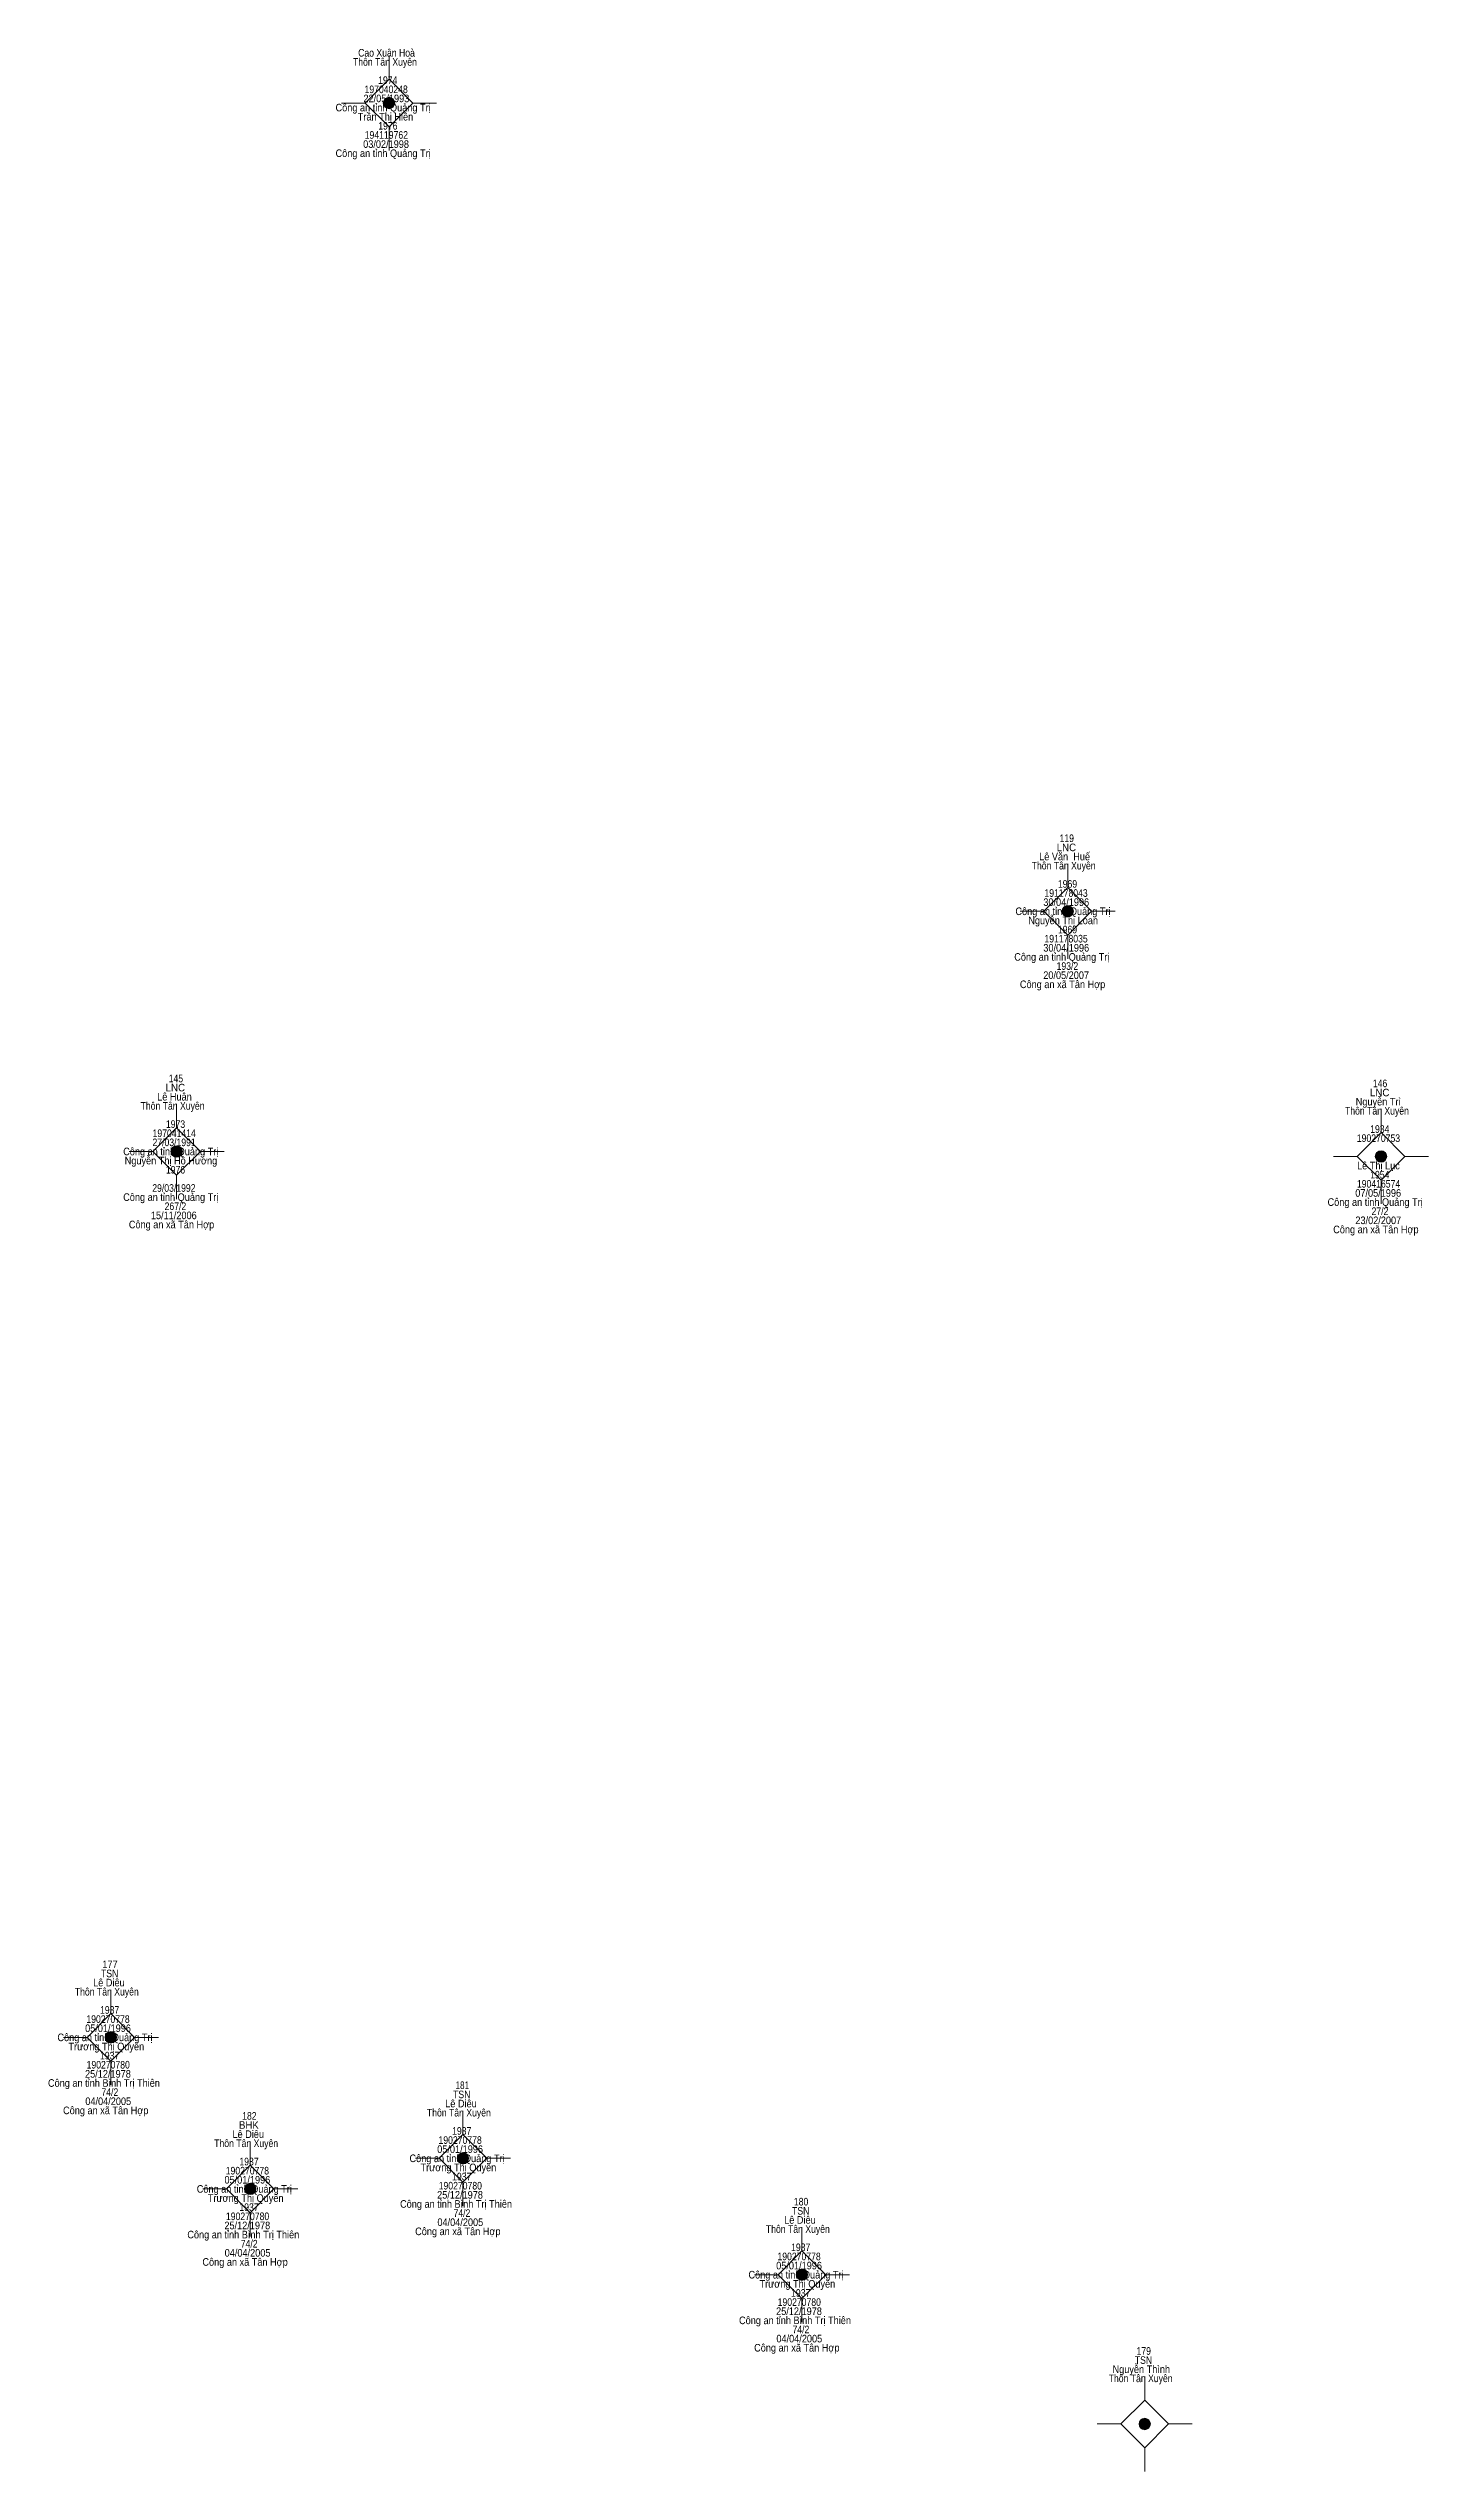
# Model space of a CAD drawing. Header units: metres. Extents: x 550999 to 552168, y 1840994 to 1841978.
# Drawn here: x 552024.6 to 552097.2, y 1841331.7 to 1841459.1 of the extents above; entities that cross this region are included whole.
import ezdxf
from ezdxf.enums import TextEntityAlignment as Align

# ---------------------------------------------------------------- set-up
doc = ezdxf.new("R2010")
doc.units = ezdxf.units.M
doc.header["$LTSCALE"] = 0.16
doc.layers.add('11', color=7, linetype='Continuous', lineweight=13)
doc.layers.add('15', color=7, linetype='Continuous')

msp = doc.modelspace()

# ---------------------------------------------------------------- hatches: boundary and pattern name
at = {"layer": '11'}
for points in [[(552042.7995, 1841456.26, 1), (552042.1995, 1841456.26, 1)], [(552078.4995, 1841413.76, 1), (552077.8995, 1841413.76, 1)], [(552031.6295, 1841401.13, 1), (552031.0295, 1841401.13, 1)], [(552094.9795, 1841400.87, 1), (552094.3795, 1841400.87, 1)], [(552028.1695, 1841354.55, 1), (552027.5695, 1841354.55, 1)], [(552046.6895, 1841348.19, 1), (552046.0895, 1841348.19, 1)], [(552035.4995, 1841346.58, 1), (552034.8995, 1841346.58, 1)], [(552064.5195, 1841342.07, 1), (552063.9195, 1841342.07, 1)], [(552082.5495, 1841334.22, 1), (552081.9495, 1841334.22, 1)]]:
    msp.add_hatch(color=256, dxfattribs=at).paths.add_polyline_path(points)

# ---------------------------------------------------------------- linework, layer by layer
for p, q in [((552042.5, 1841458.76), (552042.5, 1841457.51)), ((552041.25, 1841456.26), (552040, 1841456.26)), ((552045, 1841456.26), (552043.75, 1841456.26)), ((552042.5, 1841455.01), (552042.5, 1841453.76)), ((552078.2, 1841416.26), (552078.2, 1841415.01)), ((552076.95, 1841413.76), (552075.7, 1841413.76)), ((552080.7, 1841413.76), (552079.45, 1841413.76)), ((552078.2, 1841412.51), (552078.2, 1841411.26)), ((552031.33, 1841403.63), (552031.33, 1841402.38)), ((552094.68, 1841403.37), (552094.68, 1841402.12)), ((552030.08, 1841401.13), (552028.83, 1841401.13)), ((552033.83, 1841401.13), (552032.58, 1841401.13)), ((552093.43, 1841400.87), (552092.18, 1841400.87)), ((552097.18, 1841400.87), (552095.93, 1841400.87)), ((552031.33, 1841399.88), (552031.33, 1841398.63)), ((552094.68, 1841399.62), (552094.68, 1841398.37)), ((552027.87, 1841357.05), (552027.87, 1841355.8)), ((552026.62, 1841354.55), (552025.37, 1841354.55)), ((552030.37, 1841354.55), (552029.12, 1841354.55)), ((552027.87, 1841353.3), (552027.87, 1841352.05)), ((552046.39, 1841350.69), (552046.39, 1841349.44)), ((552035.2, 1841349.08), (552035.2, 1841347.83)), ((552045.14, 1841348.19), (552043.89, 1841348.19)), ((552048.89, 1841348.19), (552047.64, 1841348.19)), ((552033.95, 1841346.58), (552032.7, 1841346.58)), ((552037.7, 1841346.58), (552036.45, 1841346.58)), ((552046.39, 1841346.94), (552046.39, 1841345.69)), ((552035.2, 1841345.33), (552035.2, 1841344.08)), ((552064.22, 1841344.57), (552064.22, 1841343.32)), ((552062.97, 1841342.07), (552061.72, 1841342.07)), ((552066.72, 1841342.07), (552065.47, 1841342.07)), ((552064.22, 1841340.82), (552064.22, 1841339.57)), ((552082.25, 1841336.72), (552082.25, 1841335.47)), ((552081, 1841334.22), (552079.75, 1841334.22)), ((552084.75, 1841334.22), (552083.5, 1841334.22)), ((552082.25, 1841332.97), (552082.25, 1841331.72))]:
    msp.add_line(p, q, dxfattribs=at)
for points in [[(552042.5, 1841457.51), (552041.25, 1841456.26), (552042.5, 1841455.01), (552043.75, 1841456.26)], [(552078.2, 1841415.01), (552076.95, 1841413.76), (552078.2, 1841412.51), (552079.45, 1841413.76)], [(552031.33, 1841402.38), (552030.08, 1841401.13), (552031.33, 1841399.88), (552032.58, 1841401.13)], [(552094.68, 1841402.12), (552093.43, 1841400.87), (552094.68, 1841399.62), (552095.93, 1841400.87)], [(552027.87, 1841355.8), (552026.62, 1841354.55), (552027.87, 1841353.3), (552029.12, 1841354.55)], [(552046.39, 1841349.44), (552045.14, 1841348.19), (552046.39, 1841346.94), (552047.64, 1841348.19)], [(552035.2, 1841347.83), (552033.95, 1841346.58), (552035.2, 1841345.33), (552036.45, 1841346.58)], [(552064.22, 1841343.32), (552062.97, 1841342.07), (552064.22, 1841340.82), (552065.47, 1841342.07)], [(552082.25, 1841335.47), (552081, 1841334.22), (552082.25, 1841332.97), (552083.5, 1841334.22)]]:
    msp.add_lwpolyline(points, close=True, dxfattribs=at)
for centre in [(552042.4995, 1841456.26), (552078.1995, 1841413.76), (552031.3295, 1841401.13), (552094.6795, 1841400.87), (552027.8695, 1841354.55), (552046.3895, 1841348.19), (552035.1995, 1841346.58), (552064.2195, 1841342.07), (552082.2495, 1841334.22)]:
    msp.add_circle(centre, 0.3, dxfattribs=at)

# ---------------------------------------------------------------- texts
at = {"layer": '15'}
for s, width, p in [(' Cao Xuân Hoà', 0.85, (552042.305, 1841458.7)), ('Thôn Tân Xuyên', 0.85, (552042.285, 1841458.22)), ('1974', 0.85, (552042.435, 1841457.26)), ('Công an tỉnh Quảng Trị', 0.9, (552042.19, 1841455.82)), ('22/05/1993', 0.9, (552042.36, 1841456.3)), ('197040248', 0.85, (552042.35, 1841456.78)), ('Trần Thị Hiền', 0.9, (552042.315, 1841455.34)), ('1976', 0.85, (552042.44, 1841454.86)), ('Công an tỉnh Quảng Trị', 0.9, (552042.19, 1841453.42)), ('03/02/1998', 0.9, (552042.345, 1841453.9)), ('194119762', 0.85, (552042.36, 1841454.38)), ('Lê Văn  Huế', 0.9, (552078.035, 1841416.44)), ('LNC', 0.95, (552078.13, 1841416.92)), ('119', 0.85, (552078.15, 1841417.4)), ('Thôn Tân Xuyên', 0.85, (552077.985, 1841415.96)), (' 1969', 0.85, (552078.125, 1841415)), (' 30/04/1996', 0.9, (552078.055, 1841414.04)), (' 191178043', 0.85, (552078.05, 1841414.52)), (' Công an tỉnh Quảng Trị', 0.9, (552077.885, 1841413.56)), (' Nguyễn Thị Loan ', 0.9, (552077.96, 1841413.08)), (' 1969', 0.85, (552078.125, 1841412.6)), ('Công an tỉnh Quảng Trị', 0.9, (552077.89, 1841411.16)), (' 30/04/1996', 0.9, (552078.055, 1841411.64)), (' 191178035', 0.85, (552078.05, 1841412.12)), (' 20/05/2007', 0.9, (552078.05, 1841410.2)), (' 193/2', 0.85, (552078.12, 1841410.68)), ('Công an xã Tân Hợp', 0.9, (552077.93, 1841409.72)), ('145', 0.85, (552031.29, 1841404.77)), ('Lê Huân', 0.9, (552031.215, 1841403.81)), ('LNC', 0.95, (552031.26, 1841404.29)), ('Nguyễn Trì', 0.9, (552094.54, 1841403.55)), ('LNC', 0.95, (552094.61, 1841404.03)), ('146', 0.85, (552094.63, 1841404.51)), ('Thôn Tân Xuyên', 0.85, (552031.115, 1841403.33)), ('1973', 0.85, (552031.27, 1841402.37)), ('Thôn Tân Xuyên', 0.85, (552094.465, 1841403.07)), ('Công an tỉnh Quảng Trị', 0.9, (552031.02, 1841400.93)), ('27/03/1991', 0.85, (552031.195, 1841401.41)), ('197041414', 0.85, (552031.2, 1841401.89)), ('190270753', 0.85, (552094.545, 1841401.63)), ('1934', 0.85, (552094.615, 1841402.11)), ('Nguyễn Thị Hồ Hương', 0.9, (552031.03, 1841400.45)), ('1976', 0.85, (552031.27, 1841399.97)), ('Lê Thị Lục', 0.9, (552094.545, 1841400.19)), ('1954', 0.85, (552094.615, 1841399.71)), ('Công an tỉnh Quảng Trị', 0.9, (552031.02, 1841398.53)), ('29/03/1992', 0.85, (552031.185, 1841399.01)), ('07/05/1996', 0.9, (552094.53, 1841398.75)), ('190416574', 0.85, (552094.55, 1841399.23)), ('Công an xã Tân Hợp', 0.9, (552031.06, 1841397.09)), ('15/11/2006', 0.9, (552031.18, 1841397.57)), ('267/2', 0.85, (552031.265, 1841398.05)), ('Công an tỉnh Quảng Trị', 0.9, (552094.37, 1841398.27)), ('23/02/2007', 0.9, (552094.535, 1841397.31)), ('27/2', 0.85, (552094.625, 1841397.79)), ('Công an xã Tân Hợp', 0.9, (552094.41, 1841396.83)), ('TSN', 0.85, (552027.805, 1841357.71)), ('177', 0.9, (552027.825, 1841358.19)), ('Thôn Tân Xuyên', 0.85, (552027.655, 1841356.75)), ('Lê Diêu', 0.9, (552027.765, 1841357.23)), ('190270778', 0.85, (552027.72, 1841355.31)), ('1937', 0.85, (552027.805, 1841355.79)), ('Công an tỉnh Quảng Trị', 0.9, (552027.56, 1841354.35)), ('Trương Thị Quyên', 0.9, (552027.63, 1841353.87)), ('05/01/1996', 0.9, (552027.72, 1841354.83)), ('190270780', 0.85, (552027.73, 1841352.91)), ('1937', 0.85, (552027.805, 1841353.39)), ('Công an tỉnh Bình Trị Thiên', 0.9, (552027.505, 1841351.95)), ('25/12/1978', 0.9, (552027.715, 1841352.43)), ('74/2', 0.85, (552027.815, 1841351.47)), ('TSN', 0.85, (552046.325, 1841351.35)), ('181', 0.8, (552046.355, 1841351.83)), ('Công an xã Tân Hợp', 0.9, (552027.6, 1841350.51)), ('04/04/2005', 0.9, (552027.73, 1841350.99)), ('182', 0.85, (552035.155, 1841350.22)), ('Thôn Tân Xuyên', 0.85, (552046.175, 1841350.39)), ('Lê Diêu', 0.9, (552046.285, 1841350.87)), ('Thôn Tân Xuyên', 0.85, (552034.985, 1841348.78)), ('Lê Diêu', 0.9, (552035.095, 1841349.26)), ('BHK', 0.95, (552035.13, 1841349.74)), ('190270778', 0.85, (552046.24, 1841348.95)), ('1937', 0.85, (552046.325, 1841349.43)), ('1937', 0.85, (552035.135, 1841347.82)), ('Công an tỉnh Quảng Trị', 0.9, (552046.08, 1841347.99)), ('Trương Thị Quyên', 0.9, (552046.15, 1841347.51)), ('05/01/1996', 0.9, (552046.24, 1841348.47)), ('Công an tỉnh Quảng Trị', 0.9, (552034.89, 1841346.38)), ('05/01/1996', 0.9, (552035.05, 1841346.86)), ('190270778', 0.85, (552035.05, 1841347.34)), ('190270780', 0.85, (552046.25, 1841346.55)), ('1937', 0.85, (552046.325, 1841347.03)), ('Trương Thị Quyên', 0.9, (552034.96, 1841345.9)), ('190270780', 0.85, (552035.06, 1841344.94)), ('1937', 0.85, (552035.135, 1841345.42)), ('Công an tỉnh Bình Trị Thiên', 0.9, (552046.025, 1841345.59)), ('25/12/1978', 0.9, (552046.235, 1841346.07)), ('74/2', 0.85, (552046.335, 1841345.11)), ('TSN', 0.85, (552064.155, 1841345.23)), ('180', 0.85, (552064.175, 1841345.71)), ('Công an tỉnh Bình Trị Thiên', 0.9, (552034.835, 1841343.98)), ('25/12/1978', 0.9, (552035.045, 1841344.46)), ('Công an xã Tân Hợp', 0.9, (552046.12, 1841344.15)), ('04/04/2005', 0.9, (552046.25, 1841344.63)), ('Thôn Tân Xuyên', 0.85, (552064.005, 1841344.27)), ('Lê Diêu', 0.9, (552064.115, 1841344.75)), ('Công an xã Tân Hợp', 0.9, (552034.93, 1841342.54)), ('04/04/2005', 0.9, (552035.06, 1841343.02)), ('74/2', 0.85, (552035.145, 1841343.5)), ('05/01/1996', 0.9, (552064.07, 1841342.35)), ('190270778', 0.85, (552064.07, 1841342.83)), ('1937', 0.85, (552064.155, 1841343.31)), ('Công an tỉnh Quảng Trị', 0.9, (552063.91, 1841341.87)), ('Trương Thị Quyên', 0.9, (552063.98, 1841341.39)), ('25/12/1978', 0.9, (552064.065, 1841339.95)), ('190270780', 0.85, (552064.08, 1841340.43)), ('1937', 0.85, (552064.155, 1841340.91)), ('Công an tỉnh Bình Trị Thiên', 0.9, (552063.855, 1841339.47)), ('04/04/2005', 0.9, (552064.08, 1841338.51)), ('74/2', 0.85, (552064.165, 1841338.99)), ('Công an xã Tân Hợp', 0.9, (552063.95, 1841338.03)), ('TSN', 0.85, (552082.185, 1841337.38)), ('179', 0.85, (552082.2, 1841337.86)), ('Thôn Tân Xuyên', 0.85, (552082.035, 1841336.42)), ('Nguyễn Thình', 0.9, (552082.07, 1841336.9))]:
    msp.add_text(s, height=0.4, dxfattribs=dict(at, width=width)).set_placement(p, align=Align.CENTER)

doc.saveas('drawing.dxf')
